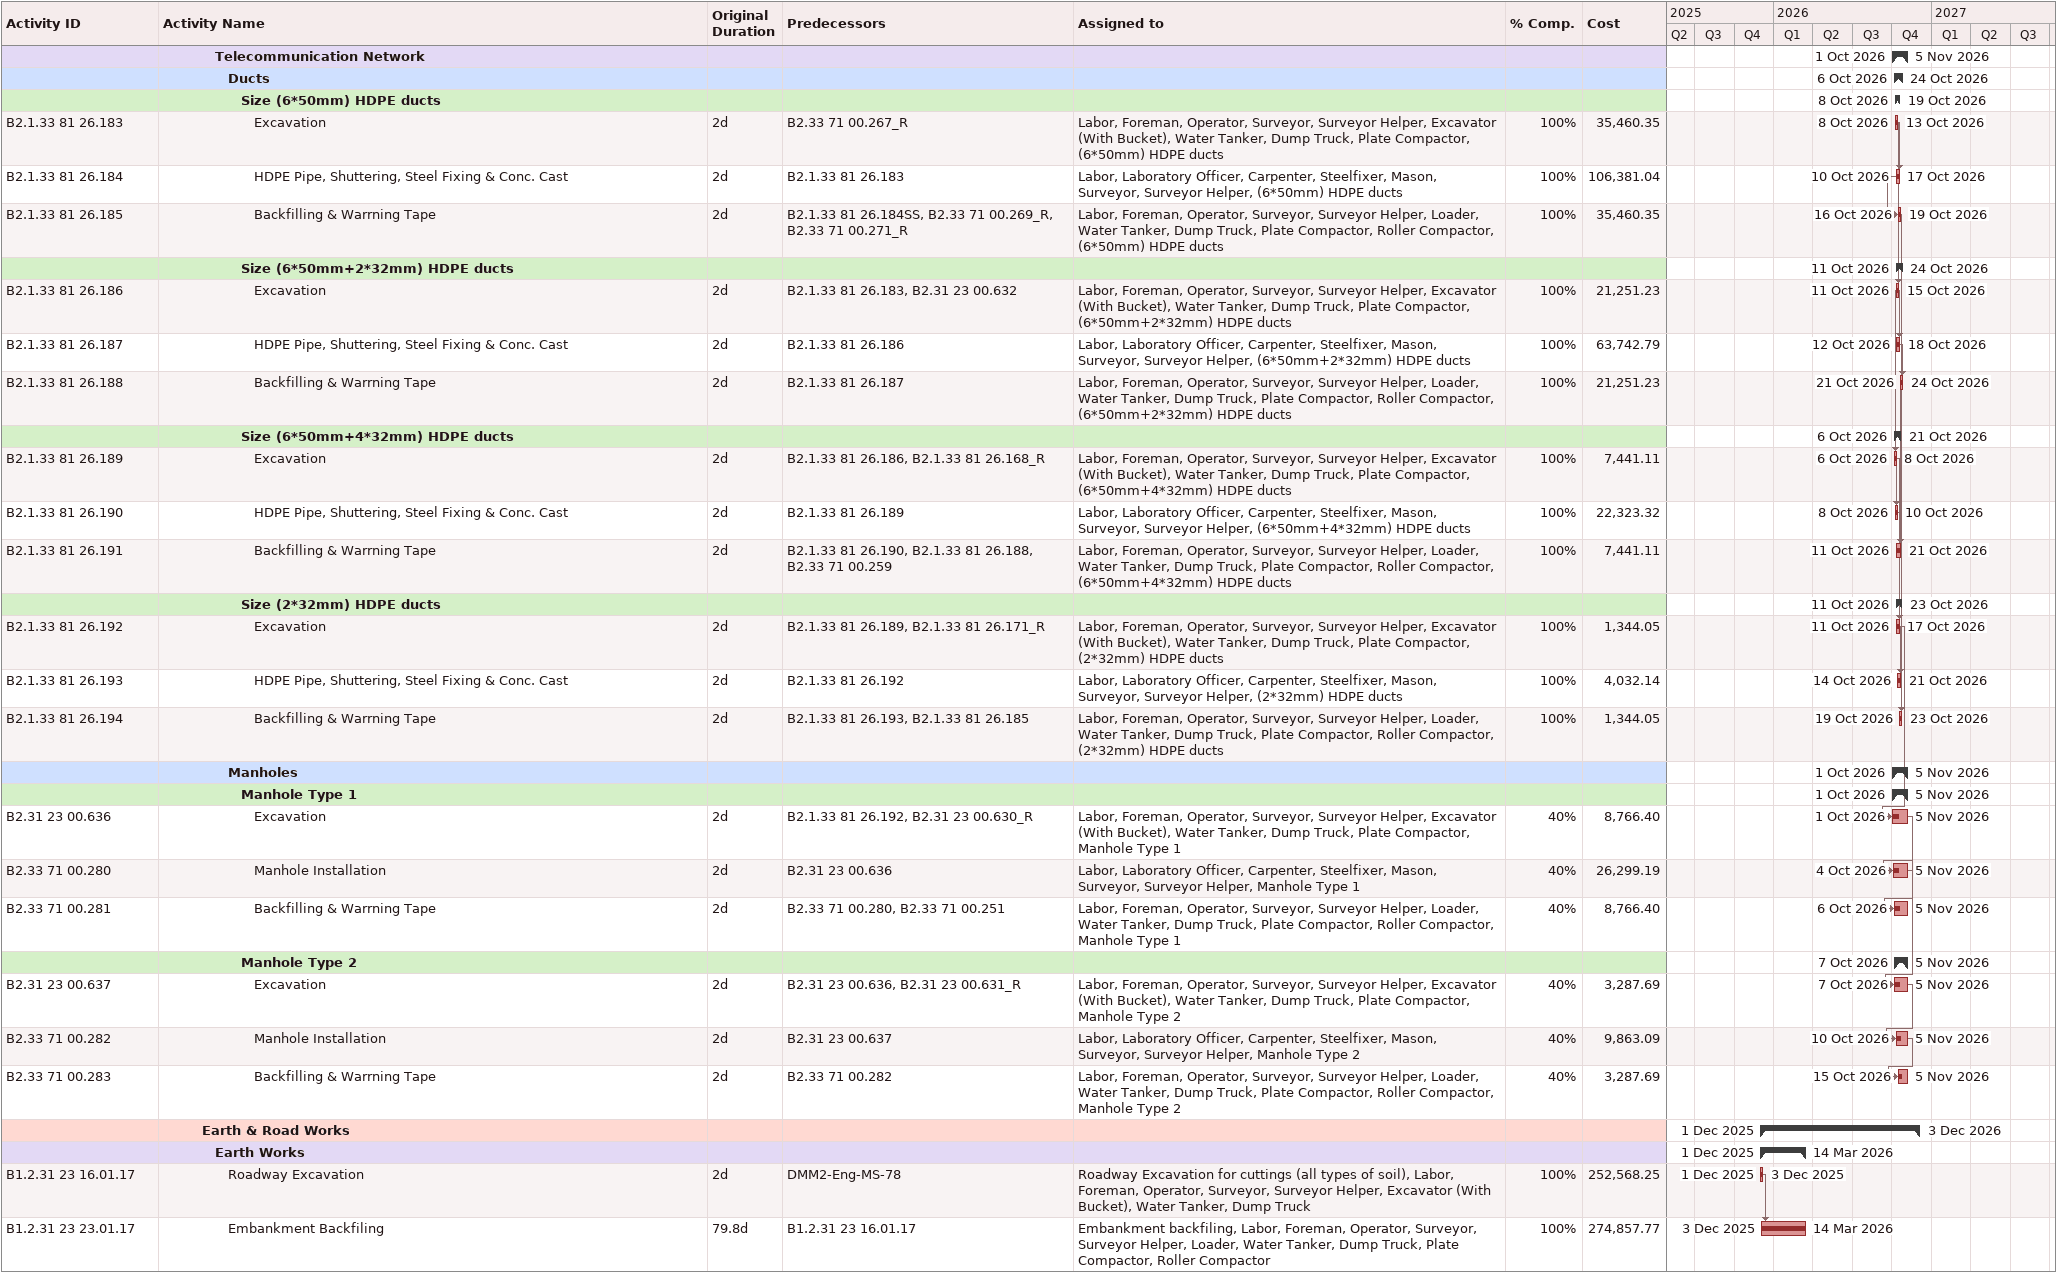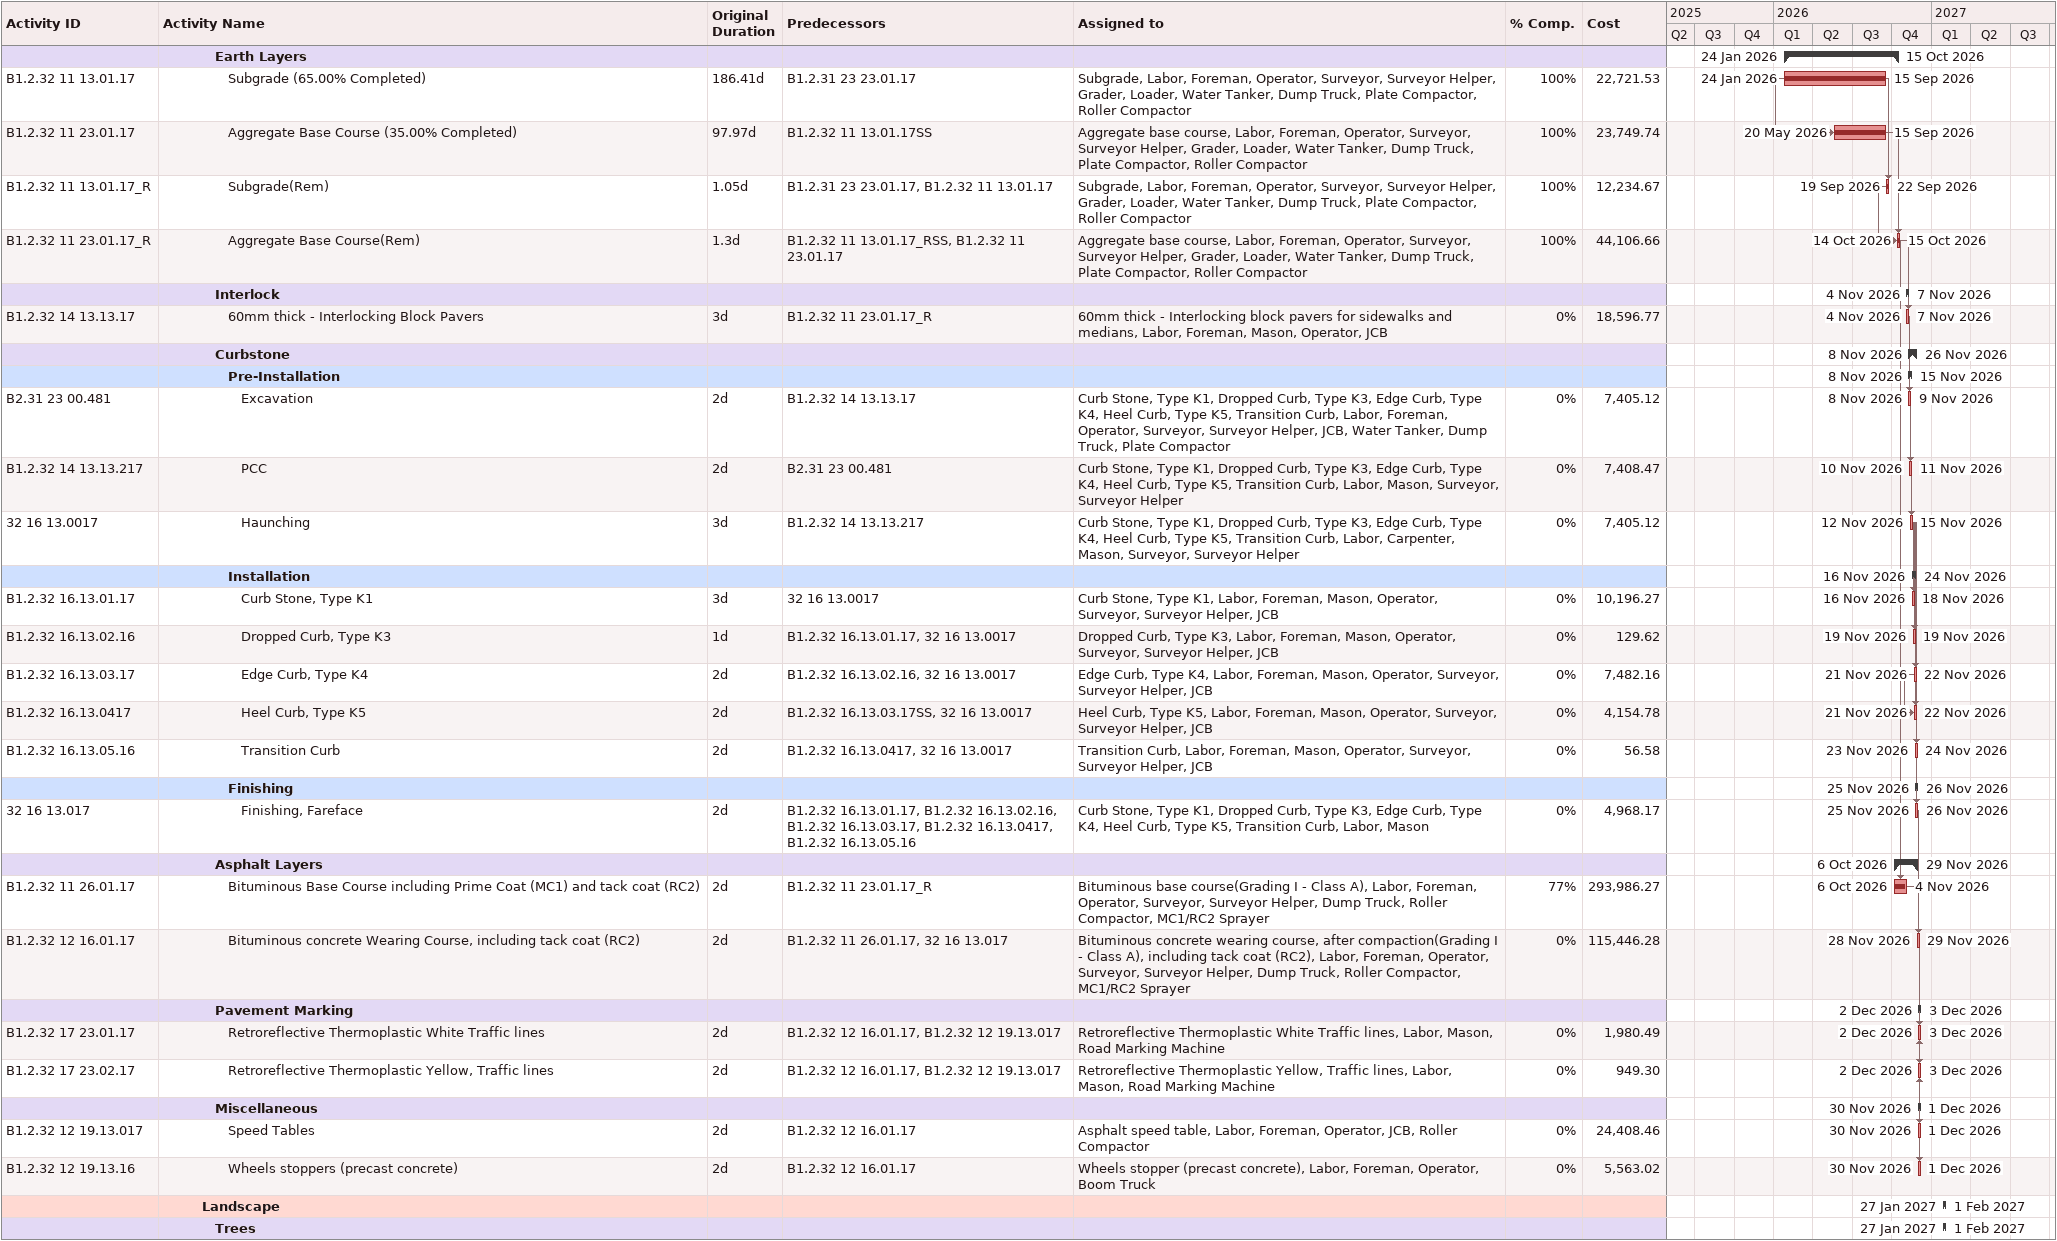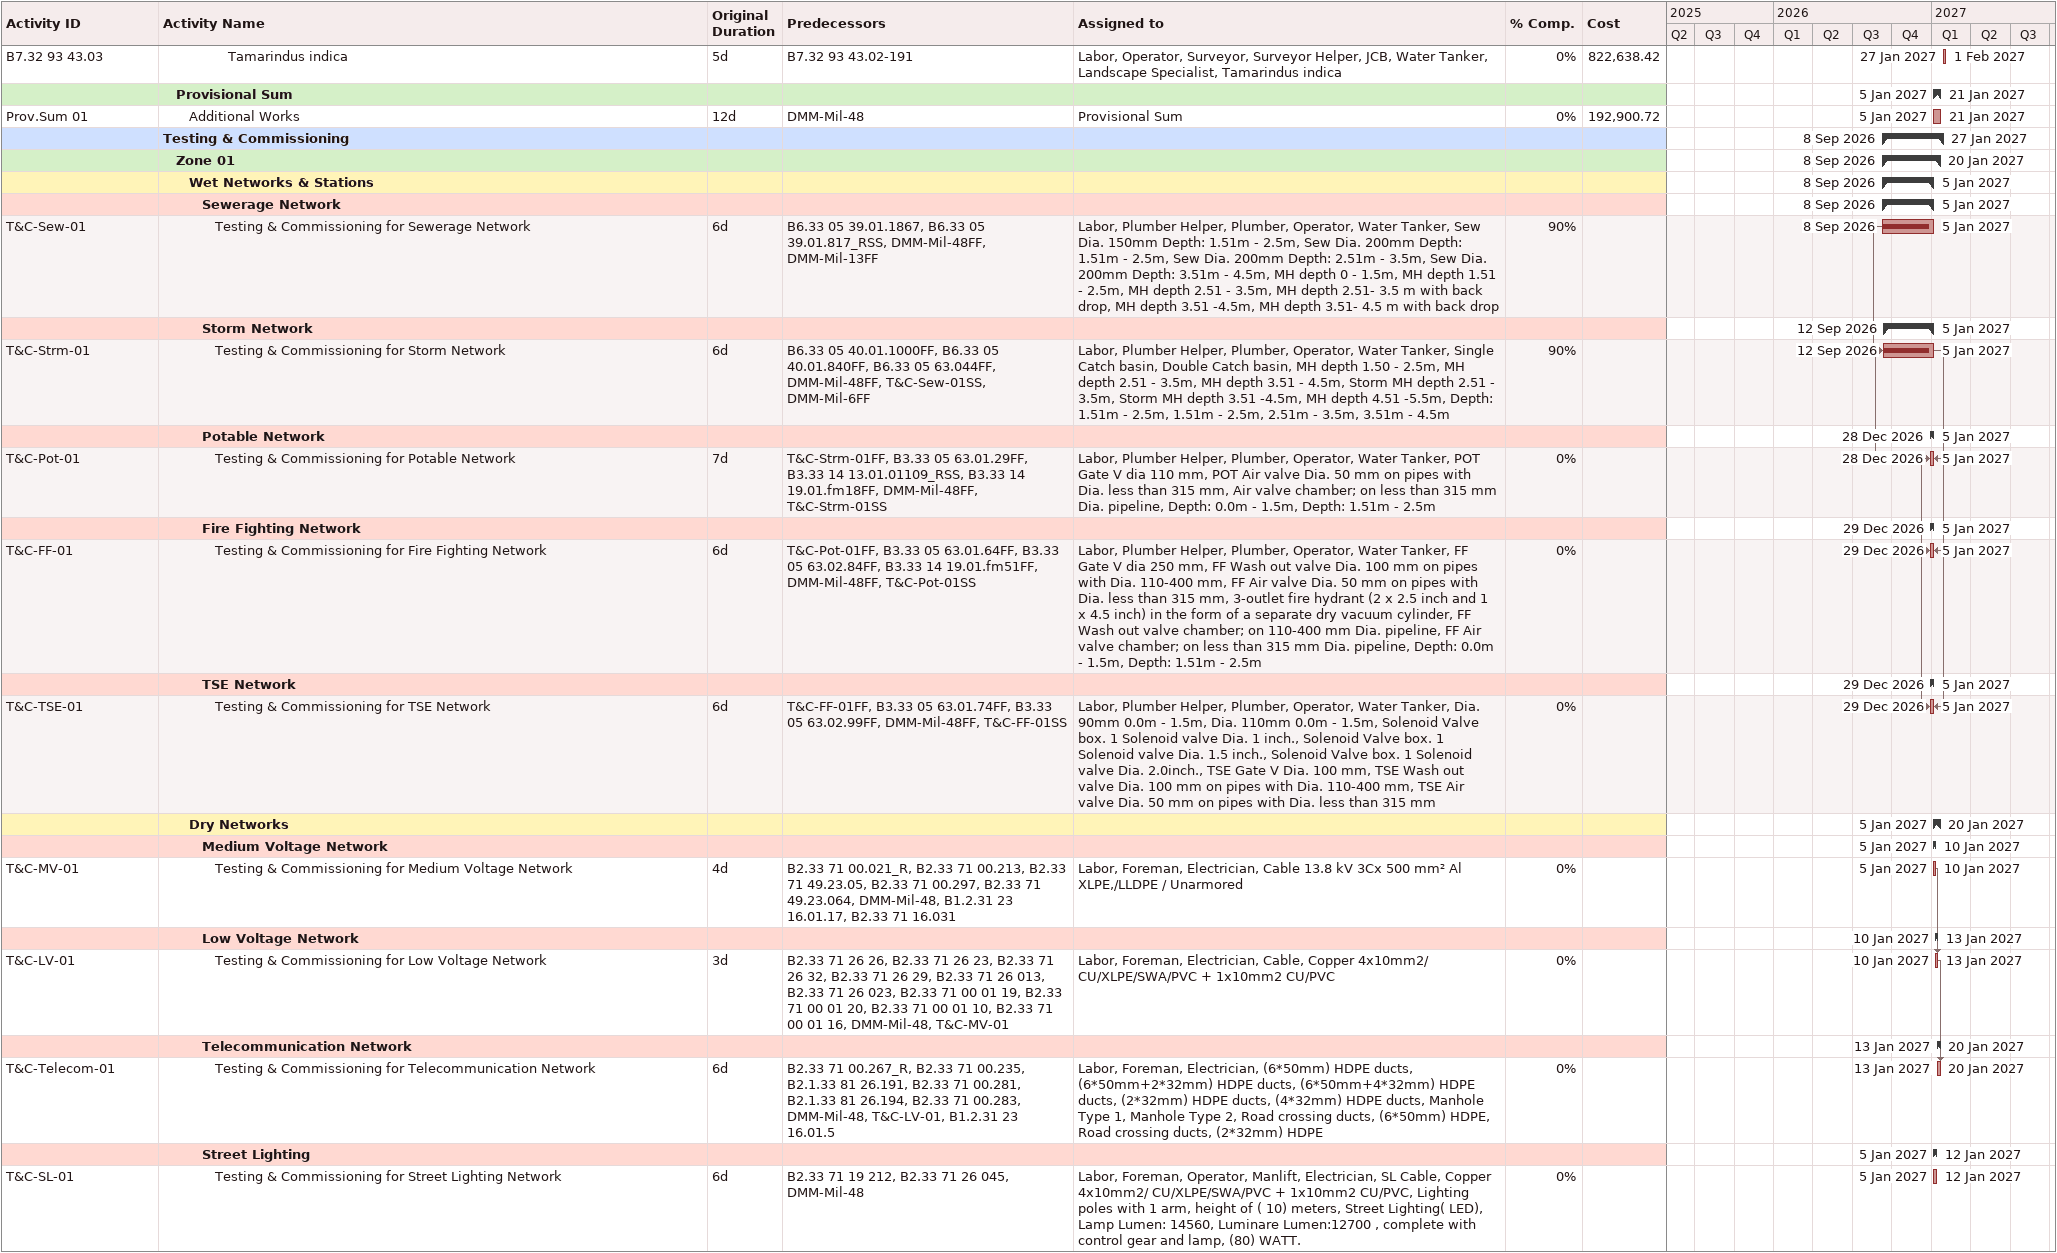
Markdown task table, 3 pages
| ID | Level | Task | Original duration | Start | Finish | Predecessors | Resources | % complete | Cost |
|---|---|---|---|---|---|---|---|---|---|
|  | 5 | **Telecommunication Network** |  | 2026-10-01 | 2026-11-05 |  |  |  |  |
|  | 6 | **Ducts** |  | 2026-10-06 | 2026-10-24 |  |  |  |  |
|  | 7 | **Size (6*50mm) HDPE ducts** |  | 2026-10-08 | 2026-10-19 |  |  |  |  |
| B2.1.33 81 26.183 | 8 | Excavation | 2d | 2026-10-08 | 2026-10-13 | B2.33 71 00.267_R | Labor, Foreman, Operator, Surveyor, Surveyor Helper, Excavator (With Bucket), Water Tanker, Dump Truck, Plate Compactor, (6*50mm) HDPE ducts | 100 | 35460.35 |
| B2.1.33 81 26.184 | 8 | HDPE Pipe, Shuttering, Steel Fixing & Conc. Cast | 2d | 2026-10-10 | 2026-10-17 | B2.1.33 81 26.183 | Labor, Laboratory Officer, Carpenter, Steelfixer, Mason, Surveyor, Surveyor Helper, (6*50mm) HDPE ducts | 100 | 106381.04 |
| B2.1.33 81 26.185 | 8 | Backfilling & Warrning Tape | 2d | 2026-10-16 | 2026-10-19 | B2.1.33 81 26.184SS, B2.33 71 00.269_R, B2.33 71 00.271_R | Labor, Foreman, Operator, Surveyor, Surveyor Helper, Loader, Water Tanker, Dump Truck, Plate Compactor, Roller Compactor, (6*50mm) HDPE ducts | 100 | 35460.35 |
|  | 7 | **Size (6*50mm+2*32mm) HDPE ducts** |  | 2026-10-11 | 2026-10-24 |  |  |  |  |
| B2.1.33 81 26.186 | 8 | Excavation | 2d | 2026-10-11 | 2026-10-15 | B2.1.33 81 26.183, B2.31 23 00.632 | Labor, Foreman, Operator, Surveyor, Surveyor Helper, Excavator (With Bucket), Water Tanker, Dump Truck, Plate Compactor, (6*50mm+2*32mm) HDPE ducts | 100 | 21251.23 |
| B2.1.33 81 26.187 | 8 | HDPE Pipe, Shuttering, Steel Fixing & Conc. Cast | 2d | 2026-10-12 | 2026-10-18 | B2.1.33 81 26.186 | Labor, Laboratory Officer, Carpenter, Steelfixer, Mason, Surveyor, Surveyor Helper, (6*50mm+2*32mm) HDPE ducts | 100 | 63742.79 |
| B2.1.33 81 26.188 | 8 | Backfilling & Warrning Tape | 2d | 2026-10-21 | 2026-10-24 | B2.1.33 81 26.187 | Labor, Foreman, Operator, Surveyor, Surveyor Helper, Loader, Water Tanker, Dump Truck, Plate Compactor, Roller Compactor, (6*50mm+2*32mm) HDPE ducts | 100 | 21251.23 |
|  | 7 | **Size (6*50mm+4*32mm) HDPE ducts** |  | 2026-10-06 | 2026-10-21 |  |  |  |  |
| B2.1.33 81 26.189 | 8 | Excavation | 2d | 2026-10-06 | 2026-10-08 | B2.1.33 81 26.186, B2.1.33 81 26.168_R | Labor, Foreman, Operator, Surveyor, Surveyor Helper, Excavator (With Bucket), Water Tanker, Dump Truck, Plate Compactor, (6*50mm+4*32mm) HDPE ducts | 100 | 7441.11 |
| B2.1.33 81 26.190 | 8 | HDPE Pipe, Shuttering, Steel Fixing & Conc. Cast | 2d | 2026-10-08 | 2026-10-10 | B2.1.33 81 26.189 | Labor, Laboratory Officer, Carpenter, Steelfixer, Mason, Surveyor, Surveyor Helper, (6*50mm+4*32mm) HDPE ducts | 100 | 22323.32 |
| B2.1.33 81 26.191 | 8 | Backfilling & Warrning Tape | 2d | 2026-10-11 | 2026-10-21 | B2.1.33 81 26.190, B2.1.33 81 26.188, B2.33 71 00.259 | Labor, Foreman, Operator, Surveyor, Surveyor Helper, Loader, Water Tanker, Dump Truck, Plate Compactor, Roller Compactor, (6*50mm+4*32mm) HDPE ducts | 100 | 7441.11 |
|  | 7 | **Size (2*32mm) HDPE ducts** |  | 2026-10-11 | 2026-10-23 |  |  |  |  |
| B2.1.33 81 26.192 | 8 | Excavation | 2d | 2026-10-11 | 2026-10-17 | B2.1.33 81 26.189, B2.1.33 81 26.171_R | Labor, Foreman, Operator, Surveyor, Surveyor Helper, Excavator (With Bucket), Water Tanker, Dump Truck, Plate Compactor, (2*32mm) HDPE ducts | 100 | 1344.05 |
| B2.1.33 81 26.193 | 8 | HDPE Pipe, Shuttering, Steel Fixing & Conc. Cast | 2d | 2026-10-14 | 2026-10-21 | B2.1.33 81 26.192 | Labor, Laboratory Officer, Carpenter, Steelfixer, Mason, Surveyor, Surveyor Helper, (2*32mm) HDPE ducts | 100 | 4032.14 |
| B2.1.33 81 26.194 | 8 | Backfilling & Warrning Tape | 2d | 2026-10-19 | 2026-10-23 | B2.1.33 81 26.193, B2.1.33 81 26.185 | Labor, Foreman, Operator, Surveyor, Surveyor Helper, Loader, Water Tanker, Dump Truck, Plate Compactor, Roller Compactor, (2*32mm) HDPE ducts | 100 | 1344.05 |
|  | 6 | **Manholes** |  | 2026-10-01 | 2026-11-05 |  |  |  |  |
|  | 7 | **Manhole Type 1** |  | 2026-10-01 | 2026-11-05 |  |  |  |  |
| B2.31 23 00.636 | 8 | Excavation | 2d | 2026-10-01 | 2026-11-05 | B2.1.33 81 26.192, B2.31 23 00.630_R | Labor, Foreman, Operator, Surveyor, Surveyor Helper, Excavator (With Bucket), Water Tanker, Dump Truck, Plate Compactor, Manhole Type 1 | 40 | 8766.40 |
| B2.33 71 00.280 | 8 | Manhole Installation | 2d | 2026-10-04 | 2026-11-05 | B2.31 23 00.636 | Labor, Laboratory Officer, Carpenter, Steelfixer, Mason, Surveyor, Surveyor Helper, Manhole Type 1 | 40 | 26299.19 |
| B2.33 71 00.281 | 8 | Backfilling & Warrning Tape | 2d | 2026-10-06 | 2026-11-05 | B2.33 71 00.280, B2.33 71 00.251 | Labor, Foreman, Operator, Surveyor, Surveyor Helper, Loader, Water Tanker, Dump Truck, Plate Compactor, Roller Compactor, Manhole Type 1 | 40 | 8766.40 |
|  | 7 | **Manhole Type 2** |  | 2026-10-07 | 2026-11-05 |  |  |  |  |
| B2.31 23 00.637 | 8 | Excavation | 2d | 2026-10-07 | 2026-11-05 | B2.31 23 00.636, B2.31 23 00.631_R | Labor, Foreman, Operator, Surveyor, Surveyor Helper, Excavator (With Bucket), Water Tanker, Dump Truck, Plate Compactor, Manhole Type 2 | 40 | 3287.69 |
| B2.33 71 00.282 | 8 | Manhole Installation | 2d | 2026-10-10 | 2026-11-05 | B2.31 23 00.637 | Labor, Laboratory Officer, Carpenter, Steelfixer, Mason, Surveyor, Surveyor Helper, Manhole Type 2 | 40 | 9863.09 |
| B2.33 71 00.283 | 8 | Backfilling & Warrning Tape | 2d | 2026-10-15 | 2026-11-05 | B2.33 71 00.282 | Labor, Foreman, Operator, Surveyor, Surveyor Helper, Loader, Water Tanker, Dump Truck, Plate Compactor, Roller Compactor, Manhole Type 2 | 40 | 3287.69 |
|  | 4 | **Earth & Road Works** |  | 2025-12-01 | 2026-12-03 |  |  |  |  |
|  | 5 | **Earth Works** |  | 2025-12-01 | 2026-03-14 |  |  |  |  |
| B1.2.31 23 16.01.17 | 6 | Roadway Excavation | 2d | 2025-12-01 | 2025-12-03 | DMM2-Eng-MS-78 | Roadway Excavation for cuttings (all types of soil), Labor, Foreman, Operator, Surveyor, Surveyor Helper, Excavator (With Bucket), Water Tanker, Dump Truck | 100 | 252568.25 |
| B1.2.31 23 23.01.17 | 6 | Embankment Backfiling | 79.8d | 2025-12-03 | 2026-03-14 | B1.2.31 23 16.01.17 | Embankment backfiling, Labor, Foreman, Operator, Surveyor, Surveyor Helper, Loader, Water Tanker, Dump Truck, Plate Compactor, Roller Compactor | 100 | 274857.77 |
|  | 5 | **Earth Layers** |  | 2026-01-24 | 2026-10-15 |  |  |  |  |
| B1.2.32 11 13.01.17 | 6 | Subgrade (65.00% Completed) | 186.41d | 2026-01-24 | 2026-09-15 | B1.2.31 23 23.01.17 | Subgrade, Labor, Foreman, Operator, Surveyor, Surveyor Helper, Grader, Loader, Water Tanker, Dump Truck, Plate Compactor, Roller Compactor | 100 | 22721.53 |
| B1.2.32 11 23.01.17 | 6 | Aggregate Base Course (35.00% Completed) | 97.97d | 2026-05-20 | 2026-09-15 | B1.2.32 11 13.01.17SS | Aggregate base course, Labor, Foreman, Operator, Surveyor, Surveyor Helper, Grader, Loader, Water Tanker, Dump Truck, Plate Compactor, Roller Compactor | 100 | 23749.74 |
| B1.2.32 11 13.01.17_R | 6 | Subgrade(Rem) | 1.05d | 2026-09-19 | 2026-09-22 | B1.2.31 23 23.01.17, B1.2.32 11 13.01.17 | Subgrade, Labor, Foreman, Operator, Surveyor, Surveyor Helper, Grader, Loader, Water Tanker, Dump Truck, Plate Compactor, Roller Compactor | 100 | 12234.67 |
| B1.2.32 11 23.01.17_R | 6 | Aggregate Base Course(Rem) | 1.3d | 2026-10-14 | 2026-10-15 | B1.2.32 11 13.01.17_RSS, B1.2.32 11 23.01.17 | Aggregate base course, Labor, Foreman, Operator, Surveyor, Surveyor Helper, Grader, Loader, Water Tanker, Dump Truck, Plate Compactor, Roller Compactor | 100 | 44106.66 |
|  | 5 | **Interlock** |  | 2026-11-04 | 2026-11-07 |  |  |  |  |
| B1.2.32 14 13.13.17 | 6 | 60mm thick - Interlocking Block Pavers | 3d | 2026-11-04 | 2026-11-07 | B1.2.32 11 23.01.17_R | 60mm thick - Interlocking block pavers for sidewalks and medians, Labor, Foreman, Mason, Operator, JCB | 0 | 18596.77 |
|  | 5 | **Curbstone** |  | 2026-11-08 | 2026-11-26 |  |  |  |  |
|  | 6 | **Pre-Installation** |  | 2026-11-08 | 2026-11-15 |  |  |  |  |
| B2.31 23 00.481 | 7 | Excavation | 2d | 2026-11-08 | 2026-11-09 | B1.2.32 14 13.13.17 | Curb Stone, Type K1, Dropped Curb, Type K3, Edge Curb, Type K4, Heel Curb, Type K5, Transition Curb, Labor, Foreman, Operator, Surveyor, Surveyor Helper, JCB, Water Tanker, Dump Truck, Plate Compactor | 0 | 7405.12 |
| B1.2.32 14 13.13.217 | 7 | PCC | 2d | 2026-11-10 | 2026-11-11 | B2.31 23 00.481 | Curb Stone, Type K1, Dropped Curb, Type K3, Edge Curb, Type K4, Heel Curb, Type K5, Transition Curb, Labor, Mason, Surveyor, Surveyor Helper | 0 | 7408.47 |
| 32 16 13.0017 | 7 | Haunching | 3d | 2026-11-12 | 2026-11-15 | B1.2.32 14 13.13.217 | Curb Stone, Type K1, Dropped Curb, Type K3, Edge Curb, Type K4, Heel Curb, Type K5, Transition Curb, Labor, Carpenter, Mason, Surveyor, Surveyor Helper | 0 | 7405.12 |
|  | 6 | **Installation** |  | 2026-11-16 | 2026-11-24 |  |  |  |  |
| B1.2.32 16.13.01.17 | 7 | Curb Stone, Type K1 | 3d | 2026-11-16 | 2026-11-18 | 32 16 13.0017 | Curb Stone, Type K1, Labor, Foreman, Mason, Operator, Surveyor, Surveyor Helper, JCB | 0 | 10196.27 |
| B1.2.32 16.13.02.16 | 7 | Dropped Curb, Type K3 | 1d | 2026-11-19 | 2026-11-19 | B1.2.32 16.13.01.17, 32 16 13.0017 | Dropped Curb, Type K3, Labor, Foreman, Mason, Operator, Surveyor, Surveyor Helper, JCB | 0 | 129.62 |
| B1.2.32 16.13.03.17 | 7 | Edge Curb, Type K4 | 2d | 2026-11-21 | 2026-11-22 | B1.2.32 16.13.02.16, 32 16 13.0017 | Edge Curb, Type K4, Labor, Foreman, Mason, Operator, Surveyor, Surveyor Helper, JCB | 0 | 7482.16 |
| B1.2.32 16.13.0417 | 7 | Heel Curb, Type K5 | 2d | 2026-11-21 | 2026-11-22 | B1.2.32 16.13.03.17SS, 32 16 13.0017 | Heel Curb, Type K5, Labor, Foreman, Mason, Operator, Surveyor, Surveyor Helper, JCB | 0 | 4154.78 |
| B1.2.32 16.13.05.16 | 7 | Transition Curb | 2d | 2026-11-23 | 2026-11-24 | B1.2.32 16.13.0417, 32 16 13.0017 | Transition Curb, Labor, Foreman, Mason, Operator, Surveyor, Surveyor Helper, JCB | 0 | 56.58 |
|  | 6 | **Finishing** |  | 2026-11-25 | 2026-11-26 |  |  |  |  |
| 32 16 13.017 | 7 | Finishing, Fareface | 2d | 2026-11-25 | 2026-11-26 | B1.2.32 16.13.01.17, B1.2.32 16.13.02.16, B1.2.32 16.13.03.17, B1.2.32 16.13.0417, B1.2.32 16.13.05.16 | Curb Stone, Type K1, Dropped Curb, Type K3, Edge Curb, Type K4, Heel Curb, Type K5, Transition Curb, Labor, Mason | 0 | 4968.17 |
|  | 5 | **Asphalt Layers** |  | 2026-10-06 | 2026-11-29 |  |  |  |  |
| B1.2.32 11 26.01.17 | 6 | Bituminous Base Course including Prime Coat (MC1) and tack coat (RC2) | 2d | 2026-10-06 | 2026-11-04 | B1.2.32 11 23.01.17_R | Bituminous base course(Grading I - Class A), Labor, Foreman, Operator, Surveyor, Surveyor Helper, Dump Truck, Roller Compactor, MC1/RC2 Sprayer | 77 | 293986.27 |
| B1.2.32 12 16.01.17 | 6 | Bituminous concrete Wearing Course, including tack coat (RC2) | 2d | 2026-11-28 | 2026-11-29 | B1.2.32 11 26.01.17, 32 16 13.017 | Bituminous concrete wearing course, after compaction(Grading I - Class A), including tack coat (RC2), Labor, Foreman, Operator, Surveyor, Surveyor Helper, Dump Truck, Roller Compactor, MC1/RC2 Sprayer | 0 | 115446.28 |
|  | 5 | **Pavement Marking** |  | 2026-12-02 | 2026-12-03 |  |  |  |  |
| B1.2.32 17 23.01.17 | 6 | Retroreflective Thermoplastic White Traffic lines | 2d | 2026-12-02 | 2026-12-03 | B1.2.32 12 16.01.17, B1.2.32 12 19.13.017 | Retroreflective Thermoplastic White Traffic lines, Labor, Mason, Road Marking Machine | 0 | 1980.49 |
| B1.2.32 17 23.02.17 | 6 | Retroreflective Thermoplastic Yellow, Traffic lines | 2d | 2026-12-02 | 2026-12-03 | B1.2.32 12 16.01.17, B1.2.32 12 19.13.017 | Retroreflective Thermoplastic Yellow, Traffic lines, Labor, Mason, Road Marking Machine | 0 | 949.30 |
|  | 5 | **Miscellaneous** |  | 2026-11-30 | 2026-12-01 |  |  |  |  |
| B1.2.32 12 19.13.017 | 6 | Speed Tables | 2d | 2026-11-30 | 2026-12-01 | B1.2.32 12 16.01.17 | Asphalt speed table, Labor, Foreman, Operator, JCB, Roller Compactor | 0 | 24408.46 |
| B1.2.32 12 19.13.16 | 6 | Wheels stoppers (precast concrete) | 2d | 2026-11-30 | 2026-12-01 | B1.2.32 12 16.01.17 | Wheels stopper (precast concrete), Labor, Foreman, Operator, Boom Truck | 0 | 5563.02 |
|  | 4 | **Landscape** |  | 2027-01-27 | 2027-02-01 |  |  |  |  |
|  | 5 | **Trees** |  | 2027-01-27 | 2027-02-01 |  |  |  |  |
| B7.32 93 43.03 | 6 | Tamarindus indica | 5d | 2027-01-27 | 2027-02-01 | B7.32 93 43.02-191 | Labor, Operator, Surveyor, Surveyor Helper, JCB, Water Tanker, Landscape Specialist, Tamarindus indica | 0 | 822638.42 |
|  | 2 | **Provisional Sum** |  | 2027-01-05 | 2027-01-21 |  |  |  |  |
| Prov.Sum 01 | 3 | Additional Works | 12d | 2027-01-05 | 2027-01-21 | DMM-Mil-48 | Provisional Sum | 0 | 192900.72 |
|  | 1 | **Testing & Commissioning** |  | 2026-09-08 | 2027-01-27 |  |  |  |  |
|  | 2 | **Zone 01** |  | 2026-09-08 | 2027-01-20 |  |  |  |  |
|  | 3 | **Wet Networks & Stations** |  | 2026-09-08 | 2027-01-05 |  |  |  |  |
|  | 4 | **Sewerage Network** |  | 2026-09-08 | 2027-01-05 |  |  |  |  |
| T&C-Sew-01 | 5 | Testing & Commissioning for Sewerage Network | 6d | 2026-09-08 | 2027-01-05 | B6.33 05 39.01.1867, B6.33 05 39.01.817_RSS, DMM-Mil-48FF, DMM-Mil-13FF | Labor, Plumber Helper, Plumber, Operator, Water Tanker, Sew Dia. 150mm Depth: 1.51m - 2.5m, Sew Dia. 200mm Depth: 1.51m - 2.5m, Sew Dia. 200mm Depth: 2.51m - 3.5m, Sew Dia. 200mm Depth: 3.51m - 4.5m, MH depth 0 - 1.5m, MH depth 1.51 - 2.5m, MH depth 2.51 - 3.5m, MH depth 2.51- 3.5 m with back drop, MH depth 3.51 -4.5m, MH depth 3.51- 4.5 m with back drop | 90 |  |
|  | 4 | **Storm Network** |  | 2026-09-12 | 2027-01-05 |  |  |  |  |
| T&C-Strm-01 | 5 | Testing & Commissioning for Storm Network | 6d | 2026-09-12 | 2027-01-05 | B6.33 05 40.01.1000FF, B6.33 05 40.01.840FF, B6.33 05 63.044FF, DMM-Mil-48FF, T&C-Sew-01SS, DMM-Mil-6FF | Labor, Plumber Helper, Plumber, Operator, Water Tanker, Single Catch basin, Double Catch basin, MH depth 1.50 - 2.5m, MH depth 2.51 - 3.5m, MH depth 3.51 - 4.5m, Storm MH depth 2.51 - 3.5m, Storm MH depth 3.51 -4.5m, MH depth 4.51 -5.5m, Depth: 1.51m - 2.5m, 1.51m - 2.5m, 2.51m - 3.5m, 3.51m - 4.5m | 90 |  |
|  | 4 | **Potable Network** |  | 2026-12-28 | 2027-01-05 |  |  |  |  |
| T&C-Pot-01 | 5 | Testing & Commissioning for Potable Network | 7d | 2026-12-28 | 2027-01-05 | T&C-Strm-01FF, B3.33 05 63.01.29FF, B3.33 14 13.01.01109_RSS, B3.33 14 19.01.fm18FF, DMM-Mil-48FF, T&C-Strm-01SS | Labor, Plumber Helper, Plumber, Operator, Water Tanker, POT Gate V dia 110 mm, POT Air valve Dia. 50 mm on pipes with Dia. less than 315 mm, Air valve chamber; on less than 315 mm Dia. pipeline, Depth: 0.0m - 1.5m, Depth: 1.51m - 2.5m | 0 |  |
|  | 4 | **Fire Fighting Network** |  | 2026-12-29 | 2027-01-05 |  |  |  |  |
| T&C-FF-01 | 5 | Testing & Commissioning for Fire Fighting Network | 6d | 2026-12-29 | 2027-01-05 | T&C-Pot-01FF, B3.33 05 63.01.64FF, B3.33 05 63.02.84FF, B3.33 14 19.01.fm51FF, DMM-Mil-48FF, T&C-Pot-01SS | Labor, Plumber Helper, Plumber, Operator, Water Tanker, FF Gate V dia 250 mm, FF Wash out valve Dia. 100 mm on pipes with Dia. 110-400 mm, FF Air valve Dia. 50 mm on pipes with Dia. less than 315 mm, 3-outlet fire hydrant (2 x 2.5 inch and 1 x 4.5 inch) in the form of a separate dry vacuum cylinder, FF Wash out valve chamber; on 110-400 mm Dia. pipeline, FF Air valve chamber; on less than 315 mm Dia. pipeline, Depth: 0.0m - 1.5m, Depth: 1.51m - 2.5m | 0 |  |
|  | 4 | **TSE Network** |  | 2026-12-29 | 2027-01-05 |  |  |  |  |
| T&C-TSE-01 | 5 | Testing & Commissioning for TSE Network | 6d | 2026-12-29 | 2027-01-05 | T&C-FF-01FF, B3.33 05 63.01.74FF, B3.33 05 63.02.99FF, DMM-Mil-48FF, T&C-FF-01SS | Labor, Plumber Helper, Plumber, Operator, Water Tanker, Dia. 90mm 0.0m - 1.5m, Dia. 110mm 0.0m - 1.5m, Solenoid Valve box. 1 Solenoid valve Dia. 1 inch., Solenoid Valve box. 1 Solenoid valve Dia. 1.5 inch., Solenoid Valve box. 1 Solenoid valve Dia. 2.0inch., TSE Gate V Dia. 100 mm, TSE Wash out valve Dia. 100 mm on pipes with Dia. 110-400 mm, TSE Air valve Dia. 50 mm on pipes with Dia. less than 315 mm | 0 |  |
|  | 3 | **Dry Networks** |  | 2027-01-05 | 2027-01-20 |  |  |  |  |
|  | 4 | **Medium Voltage Network** |  | 2027-01-05 | 2027-01-10 |  |  |  |  |
| T&C-MV-01 | 5 | Testing & Commissioning for Medium Voltage Network | 4d | 2027-01-05 | 2027-01-10 | B2.33 71 00.021_R, B2.33 71 00.213, B2.33 71 49.23.05, B2.33 71 00.297, B2.33 71 49.23.064, DMM-Mil-48, B1.2.31 23 16.01.17, B2.33 71 16.031 | Labor, Foreman, Electrician, Cable 13.8 kV 3Cx 500 mm² Al XLPE,/LLDPE / Unarmored | 0 |  |
|  | 4 | **Low Voltage Network** |  | 2027-01-10 | 2027-01-13 |  |  |  |  |
| T&C-LV-01 | 5 | Testing & Commissioning for Low Voltage Network | 3d | 2027-01-10 | 2027-01-13 | B2.33 71 26 26, B2.33 71 26 23, B2.33 71 26 32, B2.33 71 26 29, B2.33 71 26 013, B2.33 71 26 023, B2.33 71 00 01 19, B2.33 71 00 01 20, B2.33 71 00 01 10, B2.33 71 00 01 16, DMM-Mil-48, T&C-MV-01 | Labor, Foreman, Electrician, Cable, Copper 4x10mm2/ CU/XLPE/SWA/PVC + 1x10mm2 CU/PVC | 0 |  |
|  | 4 | **Telecommunication Network** |  | 2027-01-13 | 2027-01-20 |  |  |  |  |
| T&C-Telecom-01 | 5 | Testing & Commissioning for Telecommunication Network | 6d | 2027-01-13 | 2027-01-20 | B2.33 71 00.267_R, B2.33 71 00.235, B2.1.33 81 26.191, B2.33 71 00.281, B2.1.33 81 26.194, B2.33 71 00.283, DMM-Mil-48, T&C-LV-01, B1.2.31 23 16.01.5 | Labor, Foreman, Electrician, (6*50mm) HDPE ducts, (6*50mm+2*32mm) HDPE ducts, (6*50mm+4*32mm) HDPE ducts, (2*32mm) HDPE ducts, (4*32mm) HDPE ducts, Manhole Type 1, Manhole Type 2, Road crossing ducts, (6*50mm) HDPE, Road crossing ducts, (2*32mm) HDPE | 0 |  |
|  | 4 | **Street Lighting** |  | 2027-01-05 | 2027-01-12 |  |  |  |  |
| T&C-SL-01 | 5 | Testing & Commissioning for Street Lighting Network | 6d | 2027-01-05 | 2027-01-12 | B2.33 71 19 212, B2.33 71 26 045, DMM-Mil-48 | Labor, Foreman, Operator, Manlift, Electrician, SL Cable, Copper 4x10mm2/ CU/XLPE/SWA/PVC + 1x10mm2 CU/PVC, Lighting poles with 1 arm, height of ( 10) meters, Street Lighting( LED), Lamp Lumen: 14560, Luminare Lumen:12700 , complete with control gear and lamp, (80) WATT. | 0 |  |
